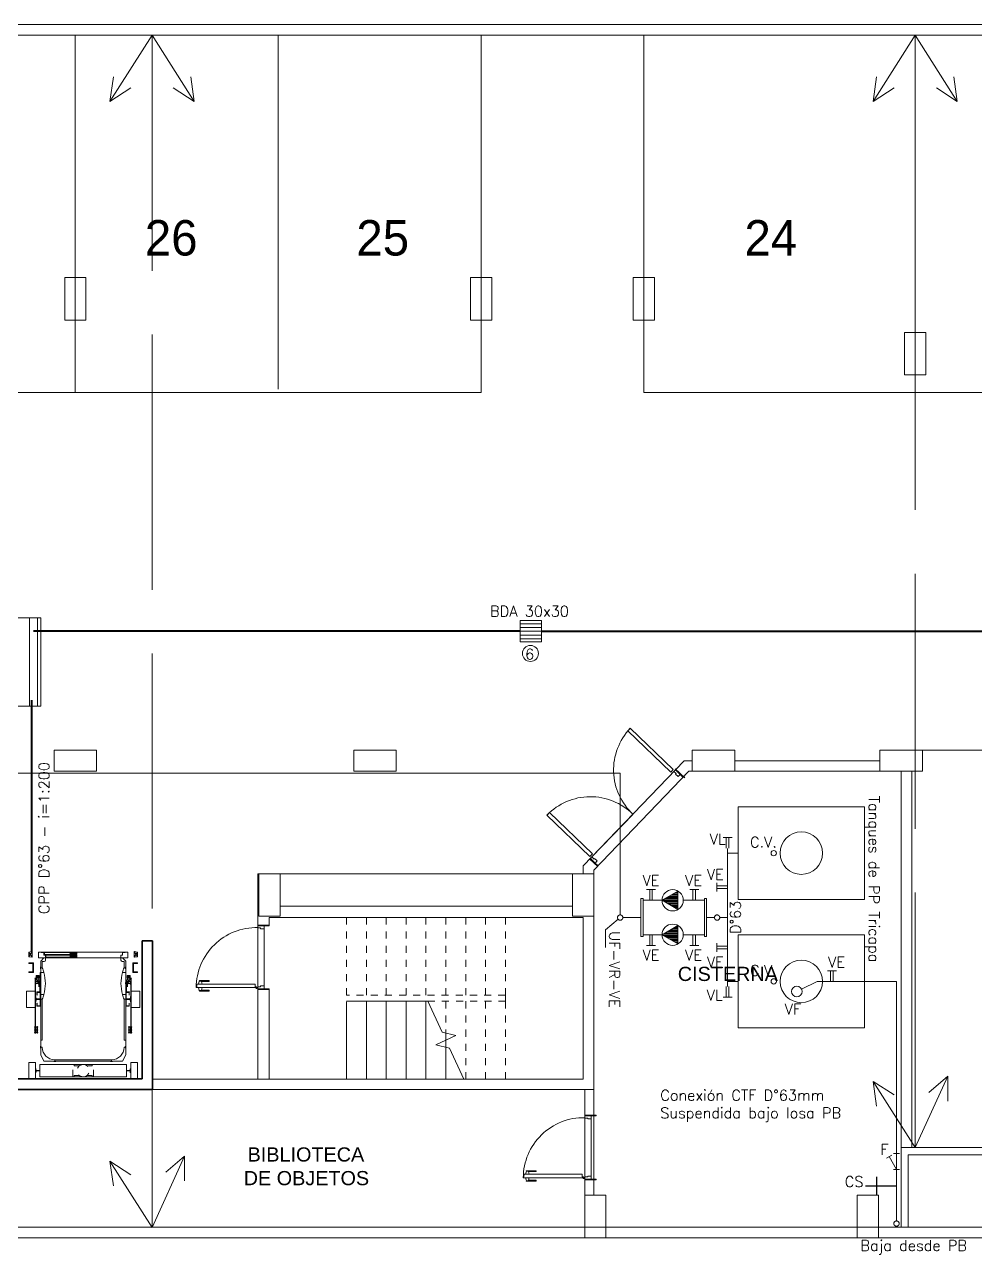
# Model space of a CAD drawing. Header units: millimetres. Extents: x 539 to 842, y -453 to -96.
# Drawn here: x 752.05 to 765.47, y -453.19 to -435.83 of the extents above; entities that cross this region are included whole.
import ezdxf
from ezdxf.enums import TextEntityAlignment as Align

# ---------------------------------------------------------------- set-up
doc = ezdxf.new("R2010")
doc.units = ezdxf.units.MM
doc.header["$LTSCALE"] = 0.1
for name, pattern in [('ACAD_ISO02W100', [15, 12, -3]), ('CENTER', [2.25, 1, -0.1, 0.05, -0.1, 1]), ('CONTINUA', [0]), ('DASHED', [0.7, 0.5, -0.2]), ('HIDDEN', [0.375, 0.25, -0.125]), ('HIDDEN2', [0.1875, 0.125, -0.0625]), ('Overhead', [0.003969, 0.002381, -0.001587])]:
    doc.linetypes.add(name, pattern=pattern)
doc.layers.get('0').update_dxf_attribs({"lineweight": 5})
for name, color, linetype, lineweight in [('00-Agua Fria', 5, 'ACAD_ISO02W100', 20), ('00-Texto AF', 7, 'Continuous', 18), ('A-AREA-IDEN', 2, 'Continuous', 5), ('A-COLS', 7, 'Continuous', 5), ('A-DETL-GENF', 7, 'Continuous', 5), ('A-DOOR', 7, 'Continuous', 5), ('A-WALL', 7, 'Continuous', 5), ('Agua Fria Directa - Texto', 7, 'Continuous', 18), ('C-TOPO', 7, 'Continuous', 5), ('Cotas', 7, 'Continuous', 13), ('S-STRS', 7, 'Continuous', 5), ('S-STRS-MBND', 7, 'Overhead', 5), ('Texto Diámetros', 7, 'Continuous', 25), ('Ventilaciones - Agua', 70, 'Continuous', 30)]:
    doc.layers.add(name, color=color, linetype=linetype, lineweight=lineweight)
doc.layers.add('00-Pluvial', color=40, linetype='Continuous')
doc.layers.add('Textos', color=7, linetype='Continuous')
doc.styles.add('Arial_2', font='arial.ttf', dxfattribs={"height": 0.2})
doc.styles.add('Pill Gothic 300mg Lt', font='', dxfattribs={"height": 0.186028})
doc.styles.add('Romans', font='romans.shx')
doc.styles.get('Pill Gothic 300mg Lt').set_extended_font_data('Pill Gothic 300mg Lt')

# ---------------------------------------------------------------- blocks, each defined once
blk = doc.blocks.new('g')
blk.add_lwpolyline([(0.6, 0.2), (0.1, 0.2, -0.198945), (0, 0.3, -0.198878), (-0.1, 0.4), (-0.1, 1.2, 0.414208), (-0.3, 1.5, 0.414219), (-0.5, 1.2, -0.000005), (-0.5, -1.3, 0.000002), (-0.5, -1.3, 0.999999), (-0.1, -1.3), (-0.1, -0.4, -0.198907), (0, -0.3, -0.198919), (0.1, -0.2), (0.6, -0.2)], format="xyb")
blk = doc.blocks.new('N_P_COL_200')
for points in [[(0, 23.7), (0, 22.8, 0.414214), (0.3, 22.5)], [(0, 21.3), (0, 22.2, -0.414214), (0.3, 22.5), (2.2, 22.5, -0.417709), (2.5, 22.2, 0.405583), (22.2, 2.5, -0.40989), (22.5, 2.2), (22.5, 0.3, -0.414213), (22.2, 0), (21.3, 0)], [(22.5, 0.3), (22.5, 0.3, 0.414213), (22.8, 0), (23.7, 0)]]:
    blk.add_lwpolyline(points, format="xyb")
blk.add_blockref('g', (0.3, 22.5))
at = {"rotation": 90}
blk.add_blockref('g', (22.5, 0.3), dxfattribs=at)
blk = doc.blocks.new('N_P_CANTO_RETO')
for points in [[(-2.8, 2.5, 0.382405), (-2.5, 2.8), (-2.5, 12.2, -0.382405), (-2.2, 12.5), (-0.3, 12.5, -0.414213), (0, 12.2), (0, 11.3)], [(-0.3, 12.5, 0.414213), (0, 12.8), (0, 13.7)]]:
    blk.add_lwpolyline(points, format="xyb")
at = {"xscale": -1}
blk.add_blockref('g', (-0.3, 12.5), dxfattribs=at)
blk = doc.blocks.new('subsuelot3y4')
at = {"color": 8}
for p, q in [((758.594, -435.833), (743.141, -435.833)), ((752.286, -448.93), (752.318, -448.93)), ((752.321, -448.964), (752.321, -448.932)), ((752.322, -448.965), (752.341, -448.965)), ((752.343, -449.036), (752.343, -448.968)), ((753.41, -449.036), (753.41, -448.968)), ((753.431, -448.965), (753.413, -448.965)), ((753.432, -448.964), (753.432, -448.932)), ((753.468, -448.93), (753.435, -448.93)), ((752.112, -449.076), (752.174, -449.076)), ((752.112, -449.085), (752.112, -449.076)), ((752.166, -449.085), (752.112, -449.085)), ((752.166, -449.201), (752.166, -449.085)), ((752.174, -449.076), (752.174, -449.21)), ((753.641, -449.076), (753.579, -449.076)), ((753.579, -449.076), (753.579, -449.21)), ((753.588, -449.201), (753.588, -449.085)), ((753.588, -449.085), (753.641, -449.085)), ((753.641, -449.085), (753.641, -449.076)), ((752.112, -449.21), (752.112, -449.201)), ((752.112, -449.201), (752.166, -449.201)), ((752.174, -449.21), (752.112, -449.21)), ((753.579, -449.21), (753.641, -449.21)), ((753.641, -449.201), (753.588, -449.201)), ((753.641, -449.21), (753.641, -449.201)), ((752.203, -449.624), (752.203, -449.551)), ((752.203, -449.551), (752.207, -449.551)), ((752.203, -449.624), (752.207, -449.624)), ((752.21, -449.553), (752.213, -449.582)), ((752.213, -449.593), (752.21, -449.622)), ((752.23, -449.584), (752.215, -449.584)), ((752.23, -449.591), (752.215, -449.591)), ((752.23, -449.584), (752.232, -449.583)), ((752.23, -449.584), (752.232, -449.583)), ((752.23, -449.591), (752.232, -449.591)), ((752.23, -449.591), (752.232, -449.591)), ((752.262, -449.583), (752.232, -449.583)), ((752.262, -449.591), (752.232, -449.591)), ((752.263, -449.584), (752.262, -449.583)), ((752.263, -449.591), (752.262, -449.591)), ((752.263, -449.584), (752.263, -449.591)), ((753.49, -449.584), (753.491, -449.583)), ((753.49, -449.584), (753.49, -449.591)), ((753.49, -449.591), (753.491, -449.591)), ((753.491, -449.583), (753.521, -449.583)), ((753.491, -449.591), (753.521, -449.591)), ((753.524, -449.584), (753.521, -449.583)), ((753.524, -449.584), (753.521, -449.583)), ((753.524, -449.591), (753.521, -449.591)), ((753.524, -449.591), (753.521, -449.591)), ((753.524, -449.584), (753.538, -449.584)), ((753.524, -449.591), (753.538, -449.591)), ((753.543, -449.553), (753.541, -449.582)), ((753.541, -449.593), (753.543, -449.622)), ((753.551, -449.551), (753.546, -449.551)), ((753.551, -449.624), (753.546, -449.624)), ((753.551, -449.624), (753.551, -449.551)), ((752.206, -450.565), (752.206, -450.627)), ((752.208, -450.565), (752.206, -450.565)), ((752.208, -450.627), (752.206, -450.627)), ((752.214, -450.59), (752.211, -450.568)), ((752.214, -450.602), (752.211, -450.625)), ((752.23, -450.593), (752.216, -450.593)), ((752.23, -450.6), (752.216, -450.6)), ((752.23, -450.593), (752.232, -450.592)), ((752.23, -450.6), (752.232, -450.6)), ((752.262, -450.592), (752.232, -450.592)), ((752.262, -450.6), (752.232, -450.6)), ((752.263, -450.593), (752.262, -450.592)), ((752.263, -450.599), (752.262, -450.6)), ((752.263, -450.593), (752.263, -450.599)), ((753.49, -450.593), (753.491, -450.592)), ((753.49, -450.593), (753.49, -450.599)), ((753.49, -450.599), (753.491, -450.6)), ((753.491, -450.592), (753.521, -450.592)), ((753.491, -450.6), (753.521, -450.6)), ((753.524, -450.593), (753.521, -450.592)), ((753.524, -450.6), (753.521, -450.6)), ((753.524, -450.593), (753.537, -450.593)), ((753.524, -450.6), (753.537, -450.6)), ((753.54, -450.59), (753.542, -450.568)), ((753.54, -450.602), (753.542, -450.625)), ((753.545, -450.565), (753.548, -450.565)), ((753.545, -450.627), (753.548, -450.627)), ((753.548, -450.565), (753.548, -450.627))]:
    blk.add_line(p, q, dxfattribs=at)
at = {"color": 8, "lineweight": 5}
for p, q in [((752.766, -441.025), (752.766, -435.983)), ((755.628, -435.983), (755.628, -440.978)), ((758.491, -441.025), (758.491, -435.983)), ((760.788, -441.025), (760.788, -435.983)), ((764.618, -441.025), (764.618, -435.983)), ((747.042, -441.025), (758.491, -441.025)), ((760.788, -441.025), (828.838, -441.025)), ((764.718, -446.071), (771.503, -446.071)), ((764.118, -446.221), (762.071, -446.221)), ((764.118, -446.371), (762.071, -446.371)), ((764.418, -446.371), (764.418, -452.808)), ((764.568, -446.371), (764.568, -451.682)), ((759.934, -448.432), (759.934, -450.717)), ((760.082, -448.417), (760.082, -450.862)), ((755.339, -449.452), (755.339, -450.717)), ((755.502, -449.452), (755.502, -450.717)), ((753.857, -450.717), (759.934, -450.717)), ((753.857, -450.862), (760.082, -450.862)), ((759.954, -450.862), (759.954, -452.353)), ((760.082, -450.862), (760.082, -452.353)), ((764.518, -451.782), (764.518, -452.808))]:
    blk.add_line(p, q, dxfattribs=at)
at = {"color": 8, "linetype": 'HIDDEN'}
for p, q in [((752.112, -448.987), (752.157, -448.916)), ((752.112, -448.925), (752.157, -448.996)), ((753.641, -448.987), (753.597, -448.916)), ((753.641, -448.925), (753.597, -448.996))]:
    blk.add_line(p, q, dxfattribs=at)
at = {"color": 8, "linetype": 'Continuous'}
for p, q in [((752.921, -448.921), (752.246, -448.921)), ((752.246, -448.921), (752.246, -449.001)), ((752.33, -448.93), (752.788, -448.93)), ((752.33, -448.956), (752.33, -448.93)), ((752.788, -448.956), (752.33, -448.956)), ((752.351, -448.992), (752.351, -448.965)), ((752.351, -448.965), (752.579, -448.965)), ((752.788, -448.965), (752.579, -448.965)), ((752.69, -448.943), (752.698, -448.937)), ((752.777, -448.943), (752.69, -448.943)), ((752.69, -448.943), (752.699, -448.95)), ((752.69, -448.98), (752.698, -448.974)), ((752.777, -448.98), (752.69, -448.98)), ((752.69, -448.98), (752.699, -448.986)), ((752.788, -448.93), (752.788, -448.956)), ((752.788, -448.992), (752.788, -448.965)), ((752.832, -448.921), (753.508, -448.921)), ((753.508, -448.921), (753.508, -449.001)), ((752.246, -449.001), (752.921, -449.001)), ((752.277, -449.049), (752.321, -449.001)), ((752.277, -450.374), (752.277, -449.049)), ((752.326, -449.054), (752.302, -449.054)), ((752.321, -449.001), (752.921, -449.001)), ((752.579, -448.992), (752.351, -448.992)), ((752.579, -448.992), (752.788, -448.992)), ((753.432, -449.001), (752.832, -449.001)), ((753.508, -449.001), (752.832, -449.001)), ((753.428, -449.054), (753.452, -449.054)), ((753.477, -449.048), (753.432, -449.001)), ((753.477, -450.374), (753.477, -449.048)), ((752.197, -449.296), (752.197, -449.667)), ((752.203, -449.296), (752.203, -449.667)), ((752.208, -449.284), (752.254, -449.284)), ((752.208, -449.29), (752.254, -449.29)), ((752.212, -449.335), (752.229, -449.335)), ((752.215, -449.256), (752.215, -449.282)), ((752.215, -449.269), (752.216, -449.269)), ((752.216, -449.256), (752.216, -449.282)), ((752.216, -449.282), (752.217, -449.283)), ((752.217, -449.254), (752.252, -449.254)), ((752.217, -449.255), (752.252, -449.255)), ((752.217, -449.283), (752.252, -449.283)), ((752.217, -449.283), (752.252, -449.283)), ((752.219, -449.29), (752.219, -449.32)), ((752.219, -449.32), (752.229, -449.32)), ((752.224, -449.265), (752.228, -449.265)), ((752.224, -449.265), (752.224, -449.273)), ((752.224, -449.273), (752.228, -449.273)), ((752.228, -449.263), (752.228, -449.265)), ((752.228, -449.263), (752.241, -449.263)), ((752.228, -449.273), (752.228, -449.275)), ((752.228, -449.275), (752.241, -449.275)), ((752.229, -449.313), (752.229, -449.347)), ((752.24, -449.313), (752.229, -449.313)), ((752.24, -449.347), (752.24, -449.313)), ((752.24, -449.32), (752.25, -449.32)), ((752.24, -449.335), (752.252, -449.335)), ((752.241, -449.263), (752.241, -449.265)), ((752.241, -449.265), (752.245, -449.265)), ((752.241, -449.273), (752.241, -449.275)), ((752.241, -449.273), (752.245, -449.273)), ((752.245, -449.265), (752.245, -449.273)), ((752.25, -449.29), (752.25, -449.32)), ((752.253, -449.282), (752.252, -449.283)), ((752.253, -449.256), (752.253, -449.282)), ((752.253, -449.269), (752.254, -449.269)), ((752.254, -449.256), (752.254, -449.282)), ((752.254, -449.284), (752.254, -449.29)), ((752.263, -449.478), (752.263, -449.314)), ((752.263, -449.314), (752.268, -449.314)), ((752.268, -449.314), (752.268, -449.479)), ((753.49, -449.314), (753.485, -449.314)), ((753.485, -449.314), (753.485, -449.479)), ((753.49, -449.478), (753.49, -449.314)), ((753.499, -449.256), (753.499, -449.282)), ((753.5, -449.269), (753.499, -449.269)), ((753.545, -449.284), (753.499, -449.284)), ((753.499, -449.284), (753.499, -449.29)), ((753.545, -449.29), (753.499, -449.29)), ((753.5, -449.256), (753.5, -449.282)), ((753.5, -449.282), (753.502, -449.283)), ((753.536, -449.254), (753.502, -449.254)), ((753.536, -449.255), (753.502, -449.255)), ((753.536, -449.283), (753.502, -449.283)), ((753.536, -449.283), (753.502, -449.283)), ((753.513, -449.335), (753.502, -449.335)), ((753.503, -449.29), (753.503, -449.32)), ((753.513, -449.32), (753.503, -449.32)), ((753.509, -449.265), (753.509, -449.273)), ((753.513, -449.265), (753.509, -449.265)), ((753.513, -449.273), (753.509, -449.273)), ((753.513, -449.263), (753.513, -449.265)), ((753.525, -449.263), (753.513, -449.263)), ((753.513, -449.273), (753.513, -449.275)), ((753.525, -449.275), (753.513, -449.275)), ((753.513, -449.347), (753.513, -449.313)), ((753.513, -449.313), (753.525, -449.313)), ((753.525, -449.263), (753.525, -449.265)), ((753.529, -449.265), (753.525, -449.265)), ((753.525, -449.273), (753.525, -449.275)), ((753.529, -449.273), (753.525, -449.273)), ((753.525, -449.313), (753.525, -449.347)), ((753.535, -449.32), (753.525, -449.32)), ((753.541, -449.335), (753.525, -449.335)), ((753.529, -449.265), (753.529, -449.273)), ((753.535, -449.29), (753.535, -449.32)), ((753.538, -449.282), (753.536, -449.283)), ((753.538, -449.256), (753.538, -449.282)), ((753.539, -449.269), (753.538, -449.269)), ((753.539, -449.256), (753.539, -449.282)), ((753.551, -449.296), (753.551, -449.667)), ((753.556, -449.296), (753.556, -449.667)), ((752.077, -449.703), (752.077, -449.472)), ((752.077, -449.472), (752.197, -449.472)), ((752.197, -449.472), (752.197, -449.703)), ((752.21, -449.337), (752.21, -449.376)), ((752.21, -449.376), (752.211, -449.376)), ((752.211, -449.368), (752.211, -449.376)), ((752.212, -449.366), (752.252, -449.366)), ((752.212, -449.367), (752.252, -449.367)), ((752.224, -449.484), (752.257, -449.484)), ((752.224, -449.49), (752.224, -449.484)), ((752.258, -449.49), (752.224, -449.49)), ((752.229, -449.347), (752.24, -449.347)), ((752.244, -449.367), (752.244, -449.369)), ((752.244, -449.369), (752.251, -449.369)), ((752.245, -449.409), (752.252, -449.409)), ((752.245, -449.409), (752.245, -449.41)), ((752.245, -449.41), (752.252, -449.41)), ((752.251, -449.367), (752.251, -449.37)), ((752.251, -449.37), (752.253, -449.37)), ((752.253, -449.368), (752.253, -449.407)), ((752.254, -449.337), (752.254, -449.407)), ((752.254, -449.337), (752.263, -449.337)), ((752.254, -449.382), (752.263, -449.382)), ((752.268, -449.35), (752.271, -449.35)), ((752.268, -449.369), (752.271, -449.369)), ((752.271, -449.35), (752.279, -449.35)), ((752.271, -449.369), (752.271, -449.35)), ((752.271, -449.354), (752.279, -449.354)), ((752.271, -449.365), (752.279, -449.365)), ((752.271, -449.369), (752.279, -449.369)), ((752.28, -449.367), (752.28, -449.352)), ((753.482, -449.35), (753.474, -449.35)), ((753.474, -449.367), (753.474, -449.352)), ((753.482, -449.365), (753.474, -449.365)), ((753.482, -449.369), (753.474, -449.369)), ((753.482, -449.354), (753.475, -449.354)), ((753.485, -449.35), (753.483, -449.35)), ((753.483, -449.369), (753.483, -449.35)), ((753.485, -449.369), (753.483, -449.369)), ((753.499, -449.337), (753.49, -449.337)), ((753.499, -449.382), (753.49, -449.382)), ((753.529, -449.484), (753.496, -449.484)), ((753.496, -449.49), (753.529, -449.49)), ((753.499, -449.337), (753.499, -449.407)), ((753.5, -449.368), (753.5, -449.407)), ((753.503, -449.37), (753.5, -449.37)), ((753.541, -449.366), (753.502, -449.366)), ((753.541, -449.367), (753.502, -449.367)), ((753.508, -449.409), (753.502, -449.409)), ((753.508, -449.41), (753.502, -449.41)), ((753.503, -449.367), (753.503, -449.37)), ((753.51, -449.369), (753.503, -449.369)), ((753.508, -449.409), (753.508, -449.41)), ((753.51, -449.367), (753.51, -449.369)), ((753.525, -449.347), (753.513, -449.347)), ((753.529, -449.49), (753.529, -449.484)), ((753.542, -449.368), (753.542, -449.376)), ((753.544, -449.376), (753.542, -449.376)), ((753.544, -449.337), (753.544, -449.376)), ((753.677, -449.472), (753.556, -449.472)), ((753.556, -449.472), (753.556, -449.703)), ((753.677, -449.703), (753.677, -449.472)), ((752.197, -449.667), (752.203, -449.667)), ((752.277, -449.587), (752.299, -449.587)), ((752.299, -449.587), (752.299, -450.165)), ((753.477, -449.587), (753.454, -449.587)), ((753.454, -449.587), (753.454, -450.165)), ((753.556, -449.667), (753.551, -449.667)), ((752.197, -449.703), (752.077, -449.703)), ((753.556, -449.703), (753.677, -449.703)), ((752.299, -450.165), (752.277, -450.165)), ((753.454, -450.165), (753.477, -450.165)), ((752.321, -450.463), (752.277, -450.374)), ((753.432, -450.463), (753.477, -450.374)), ((752.112, -450.712), (752.112, -450.481)), ((752.112, -450.481), (752.206, -450.481)), ((752.206, -450.481), (752.206, -450.712)), ((752.263, -450.684), (752.263, -450.508)), ((752.263, -450.508), (752.921, -450.509)), ((752.921, -450.463), (752.321, -450.463)), ((752.477, -450.463), (752.477, -450.441)), ((752.477, -450.441), (752.921, -450.441)), ((753.277, -450.441), (752.832, -450.441)), ((752.832, -450.463), (753.432, -450.463)), ((753.49, -450.508), (752.832, -450.509)), ((753.277, -450.463), (753.277, -450.441)), ((753.49, -450.684), (753.49, -450.508)), ((753.641, -450.481), (753.548, -450.481)), ((753.548, -450.481), (753.548, -450.712)), ((753.641, -450.712), (753.641, -450.481)), ((752.206, -450.712), (752.112, -450.712)), ((752.921, -450.684), (752.263, -450.684)), ((752.832, -450.684), (753.49, -450.684)), ((753.548, -450.712), (753.641, -450.712))]:
    blk.add_line(p, q, dxfattribs=at)
at = {"color": 8, "linetype": 'CENTER'}
for p, q in [((752.217, -449.269), (752.252, -449.269)), ((753.536, -449.269), (753.502, -449.269)), ((752.242, -449.359), (752.283, -449.359)), ((753.512, -449.359), (753.47, -449.359))]:
    blk.add_line(p, q, dxfattribs=at)
at = {"color": 8, "linetype": 'DASHED'}
for p, q in [((752.244, -449.35), (752.251, -449.35)), ((752.244, -449.35), (752.244, -449.366)), ((752.244, -449.354), (752.251, -449.354)), ((752.244, -449.365), (752.251, -449.365)), ((752.251, -449.349), (752.251, -449.366)), ((752.251, -449.349), (752.254, -449.349)), ((752.253, -449.368), (752.253, -449.368)), ((753.503, -449.349), (753.499, -449.349)), ((753.5, -449.368), (753.5, -449.368)), ((753.503, -449.349), (753.503, -449.366)), ((753.51, -449.35), (753.503, -449.35)), ((753.51, -449.354), (753.503, -449.354)), ((753.51, -449.365), (753.503, -449.365)), ((753.51, -449.35), (753.51, -449.366))]:
    blk.add_line(p, q, dxfattribs=at)
at = {"color": 8, "linetype": 'HIDDEN2', "ltscale": 0.5}
for p, q in [((752.731, -450.684), (752.731, -450.509)), ((752.731, -450.509), (752.75, -450.509)), ((752.75, -450.509), (752.75, -450.528)), ((752.75, -450.528), (752.823, -450.528)), ((753.003, -450.528), (752.93, -450.528)), ((753.022, -450.509), (753.003, -450.509)), ((753.003, -450.509), (753.003, -450.528)), ((753.022, -450.684), (753.022, -450.509)), ((752.75, -450.684), (752.731, -450.684)), ((752.823, -450.664), (752.75, -450.664)), ((752.75, -450.664), (752.75, -450.684)), ((752.93, -450.664), (753.003, -450.664)), ((753.003, -450.664), (753.003, -450.684)), ((753.003, -450.684), (753.022, -450.684))]:
    blk.add_line(p, q, dxfattribs=at)
at = {"color": 8}
for points in [[(752.157, -448.916), (752.157, -448.996), (752.112, -448.987), (752.112, -448.925)], [(753.597, -448.916), (753.597, -448.996), (753.641, -448.987), (753.641, -448.925)], [(752.234, -449.97), (752.229, -449.97), (752.229, -450.067), (752.234, -450.067)], [(753.52, -449.97), (753.524, -449.97), (753.524, -450.067), (753.52, -450.067)]]:
    blk.add_lwpolyline(points, close=True, dxfattribs=at)
for points in [[(752.272, -449.21), (752.318, -449.21, 0.498137), (752.321, -449.206, 0.014075), (752.311, -449.175, 0.014078), (752.299, -449.145, 0.303961), (752.297, -449.143), (752.279, -449.143, 0.414205), (752.277, -449.146), (752.277, -449.154)], [(753.481, -449.21), (753.435, -449.21, -0.498137), (753.433, -449.206, -0.014075), (753.442, -449.175, -0.014078), (753.454, -449.145, -0.303961), (753.456, -449.143), (753.474, -449.143, -0.414205), (753.477, -449.146), (753.477, -449.154)], [(752.294, -449.21), (752.275, -449.21, 0.415832), (752.272, -449.212), (752.272, -449.518, 0.414217), (752.275, -449.521), (752.294, -449.521)], [(752.296, -449.521), (752.32, -449.521, 0.337311), (752.322, -449.519, 0.067471), (752.343, -449.365, 0.067485), (752.322, -449.212, 0.337302), (752.32, -449.21), (752.296, -449.21)], [(753.457, -449.521), (753.434, -449.521, -0.337311), (753.431, -449.519, -0.067471), (753.41, -449.365, -0.067485), (753.431, -449.212, -0.337302), (753.434, -449.21), (753.457, -449.21)], [(753.459, -449.21), (753.478, -449.21, -0.415832), (753.481, -449.212), (753.481, -449.518, -0.414217), (753.478, -449.521), (753.459, -449.521)], [(752.228, -449.645), (752.225, -449.645), (752.225, -449.68, 0.414213), (752.23, -449.685), (752.266, -449.685, 0.414214), (752.271, -449.68), (752.271, -449.495, 0.414214), (752.266, -449.49), (752.23, -449.49, 0.414214), (752.225, -449.495), (752.225, -449.53), (752.228, -449.53), (752.228, -449.495, -0.41421), (752.23, -449.492), (752.266, -449.492, -0.414217), (752.269, -449.495), (752.269, -449.68, -0.414213), (752.266, -449.683), (752.23, -449.683, -0.414218), (752.228, -449.68), (752.228, -449.645)], [(753.526, -449.645), (753.528, -449.645), (753.528, -449.68, -0.414213), (753.523, -449.685), (753.487, -449.685, -0.414214), (753.482, -449.68), (753.482, -449.495, -0.414214), (753.487, -449.49), (753.523, -449.49, -0.414214), (753.528, -449.495), (753.528, -449.53), (753.526, -449.53), (753.526, -449.495, 0.41421), (753.523, -449.492), (753.487, -449.492, 0.414217), (753.485, -449.495), (753.485, -449.68, 0.414213), (753.487, -449.683), (753.523, -449.683, 0.414218), (753.526, -449.68), (753.526, -449.645)], [(752.272, -449.521), (752.318, -449.521, -0.498137), (752.321, -449.524, -0.014075), (752.311, -449.555, -0.014078), (752.299, -449.586, -0.303961), (752.297, -449.587), (752.279, -449.587, -0.414205), (752.277, -449.585), (752.277, -449.577)], [(752.279, -449.587, 0.414205), (752.277, -449.59), (752.277, -449.598)], [(753.481, -449.521), (753.435, -449.521, 0.498137), (753.433, -449.524, 0.014075), (753.442, -449.555, 0.014078), (753.454, -449.586, 0.303961), (753.456, -449.587), (753.474, -449.587, 0.414205), (753.477, -449.585), (753.477, -449.577)], [(753.474, -449.587, -0.414205), (753.477, -449.59), (753.477, -449.598)]]:
    blk.add_lwpolyline(points, format="xyb", dxfattribs=at)
for points in [[(752.198, -449.97), (752.194, -449.97), (752.194, -450.067), (752.198, -450.067), (752.198, -449.481), (752.203, -449.481), (752.203, -450.067), (752.207, -450.067), (752.207, -449.97), (752.203, -449.97)], [(753.555, -449.97), (753.56, -449.97), (753.56, -450.067), (753.555, -450.067), (753.555, -449.481), (753.551, -449.481), (753.551, -450.067), (753.546, -450.067), (753.546, -449.97), (753.551, -449.97)], [(752.194, -449.983), (752.189, -449.983), (752.189, -449.979), (752.194, -449.979)], [(752.194, -450.023), (752.189, -450.023), (752.189, -450.019), (752.194, -450.019)], [(752.198, -449.979), (752.203, -449.979)], [(752.203, -449.983), (752.198, -449.983)], [(752.198, -450.019), (752.203, -450.019)], [(752.203, -450.023), (752.198, -450.023)], [(752.207, -449.979), (752.229, -449.979)], [(752.229, -449.983), (752.207, -449.983)], [(752.207, -450.019), (752.229, -450.019)], [(752.229, -450.023), (752.207, -450.023)], [(752.234, -449.979), (752.238, -449.979), (752.238, -449.983)], [(752.238, -449.983), (752.234, -449.983)], [(752.234, -450.019), (752.238, -450.019), (752.238, -450.023)], [(752.238, -450.023), (752.234, -450.023)], [(753.52, -449.979), (753.515, -449.979), (753.515, -449.983)], [(753.515, -449.983), (753.52, -449.983)], [(753.52, -450.019), (753.515, -450.019), (753.515, -450.023)], [(753.515, -450.023), (753.52, -450.023)], [(753.546, -449.979), (753.524, -449.979)], [(753.524, -449.983), (753.546, -449.983)], [(753.546, -450.019), (753.524, -450.019)], [(753.524, -450.023), (753.546, -450.023)], [(753.555, -449.979), (753.551, -449.979)], [(753.551, -449.983), (753.555, -449.983)], [(753.555, -450.019), (753.551, -450.019)], [(753.551, -450.023), (753.555, -450.023)], [(753.56, -449.983), (753.564, -449.983), (753.564, -449.979), (753.56, -449.979)], [(753.56, -450.023), (753.564, -450.023), (753.564, -450.019), (753.56, -450.019)], [(752.194, -450.054), (752.189, -450.054), (752.189, -450.059), (752.194, -450.059)], [(752.203, -450.054), (752.198, -450.054)], [(752.198, -450.059), (752.203, -450.059)], [(752.229, -450.054), (752.207, -450.054)], [(752.207, -450.059), (752.229, -450.059)], [(752.234, -450.059), (752.238, -450.059), (752.238, -450.054)], [(752.238, -450.054), (752.234, -450.054)], [(753.52, -450.059), (753.515, -450.059), (753.515, -450.054)], [(753.515, -450.054), (753.52, -450.054)], [(753.524, -450.054), (753.546, -450.054)], [(753.546, -450.059), (753.524, -450.059)], [(753.551, -450.054), (753.555, -450.054)], [(753.555, -450.059), (753.551, -450.059)], [(753.56, -450.054), (753.564, -450.054), (753.564, -450.059), (753.56, -450.059)]]:
    blk.add_lwpolyline(points, dxfattribs=at)
for centre, radius, start, end in [((752.318, -448.932), 0.00267, 360, 90), ((752.322, -448.964), 0.00133, 180, 270), ((752.341, -448.968), 0.00267, 360, 90), ((753.413, -448.968), 0.00267, 90, 180), ((753.431, -448.964), 0.00133, 270, 0), ((753.435, -448.932), 0.00267, 90, 180), ((752.326, -449.036), 0.0178, 270, 0), ((752.326, -449.036), 0.0178, 270, 0), ((753.428, -449.036), 0.0178, 180, 270), ((753.428, -449.036), 0.0178, 180, 270), ((752.207, -449.554), 0.00282, 4.9483, 89.9945), ((752.207, -449.621), 0.00282, 270.0055, 355.0517), ((752.215, -449.581), 0.00267, 185.4586, 270.0006), ((752.215, -449.593), 0.00267, 89.9994, 174.5414), ((753.538, -449.581), 0.00267, 269.9994, 354.5414), ((753.538, -449.593), 0.00267, 5.4586, 90.0006), ((753.546, -449.554), 0.00282, 90.0055, 175.0517), ((753.546, -449.621), 0.00282, 184.9483, 269.9945), ((752.208, -450.568), 0.00282, 4.9483, 89.9945), ((752.208, -450.625), 0.00282, 270.0055, 355.0517), ((752.216, -450.59), 0.00282, 184.9482, 269.9945), ((752.216, -450.603), 0.00282, 90.0055, 175.0518), ((753.537, -450.59), 0.00282, 270.0055, 355.0518), ((753.537, -450.603), 0.00282, 4.9482, 89.9945), ((753.545, -450.568), 0.00282, 90.0055, 175.0517), ((753.545, -450.625), 0.00282, 184.9483, 269.9945)]:
    blk.add_arc(centre, radius, start, end, dxfattribs=at)
at = {"color": 8, "linetype": 'Continuous'}
for centre, radius, start, end in [((752.208, -449.296), 0.0113, 90, 180), ((752.208, -449.296), 0.00564, 90, 180), ((752.212, -449.337), 0.00267, 90, 180), ((752.217, -449.256), 0.0024, 90, 180), ((752.217, -449.282), 0.0024, 180, 270), ((752.217, -449.256), 0.00133, 90, 180), ((752.217, -449.282), 0.00133, 180, 270), ((752.252, -449.256), 0.0024, 360, 90), ((752.252, -449.256), 0.00133, 360, 90), ((752.252, -449.282), 0.00133, 270, 360), ((752.252, -449.282), 0.0024, 270, 360), ((752.252, -449.337), 0.00267, 360, 90), ((753.502, -449.256), 0.0024, 90, 180), ((753.502, -449.282), 0.0024, 180, 270), ((753.502, -449.337), 0.00267, 90, 180), ((753.502, -449.256), 0.00133, 90, 180), ((753.502, -449.282), 0.00133, 180, 270), ((753.536, -449.256), 0.0024, 0, 90), ((753.536, -449.256), 0.00133, 0, 90), ((753.536, -449.282), 0.0024, 270, 0), ((753.536, -449.282), 0.00133, 270, 0), ((753.541, -449.337), 0.00267, 0, 90), ((753.545, -449.296), 0.0113, 0, 90), ((753.545, -449.296), 0.00564, 0, 90), ((752.212, -449.368), 0.00267, 90, 180), ((752.212, -449.368), 0.00133, 90, 180), ((752.252, -449.368), 0.00267, 360, 90), ((752.252, -449.368), 0.00133, 360, 90), ((752.252, -449.407), 0.00133, 270, 360), ((752.252, -449.407), 0.00267, 270, 360), ((752.257, -449.478), 0.00564, 270.0004, 0.0004), ((752.258, -449.479), 0.0107, 270, 0), ((752.275, -449.352), 0.00444, 154.6142, 214.8398), ((752.293, -449.36), 0.0219, 164.422, 192.6632), ((752.275, -449.367), 0.00444, 151.8617, 211.8973), ((752.275, -449.352), 0.00444, 325.1602, 25.3857), ((752.258, -449.36), 0.0219, 347.3368, 15.5781), ((752.275, -449.367), 0.00444, 328.1027, 28.1383), ((753.478, -449.352), 0.00444, 154.6143, 214.8398), ((753.496, -449.36), 0.0219, 164.4219, 192.6632), ((753.478, -449.367), 0.00444, 151.8617, 211.8973), ((753.478, -449.352), 0.00444, 325.1602, 25.3858), ((753.461, -449.36), 0.0219, 347.3368, 15.578), ((753.478, -449.367), 0.00444, 328.1027, 28.1383), ((753.496, -449.479), 0.0107, 180, 270), ((753.496, -449.478), 0.00564, 179.9996, 269.9996), ((753.502, -449.368), 0.00267, 90, 180), ((753.502, -449.407), 0.00267, 180, 270), ((753.502, -449.368), 0.00133, 90, 180), ((753.502, -449.407), 0.00133, 180, 270), ((753.541, -449.368), 0.00267, 0, 90), ((753.541, -449.368), 0.00133, 0, 90)]:
    blk.add_arc(centre, radius, start, end, dxfattribs=at)
at = {"color": 8, "linetype": 'HIDDEN2', "ltscale": 0.5}
for start, end in [(90, 270), (270, 90)]:
    blk.add_arc((752.877, -450.596), 0.0874, start, end, dxfattribs=at)
at = {"layer": 'A-COLS', "color": 8, "lineweight": 5}
for p, q in [((752.916, -439.404), (752.616, -439.404)), ((752.616, -439.404), (752.616, -440.004)), ((752.916, -440.004), (752.916, -439.404)), ((758.641, -439.404), (758.341, -439.404)), ((758.341, -439.404), (758.341, -440.004)), ((758.641, -440.004), (758.641, -439.404)), ((760.939, -439.404), (760.639, -439.404)), ((760.639, -439.404), (760.639, -440.004)), ((760.939, -440.004), (760.939, -439.404)), ((752.616, -440.004), (752.916, -440.004)), ((758.341, -440.004), (758.641, -440.004)), ((760.639, -440.004), (760.939, -440.004)), ((764.768, -440.176), (764.468, -440.176)), ((764.468, -440.176), (764.468, -440.776)), ((764.768, -440.776), (764.768, -440.176)), ((764.468, -440.776), (764.768, -440.776)), ((753.066, -446.071), (752.466, -446.071)), ((752.466, -446.071), (752.466, -446.371)), ((753.066, -446.371), (753.066, -446.071)), ((757.295, -446.071), (756.695, -446.071)), ((756.695, -446.071), (756.695, -446.371)), ((757.295, -446.371), (757.295, -446.071)), ((762.071, -446.071), (761.471, -446.071)), ((761.471, -446.071), (761.471, -446.371)), ((762.071, -446.371), (762.071, -446.071)), ((764.718, -446.071), (764.118, -446.071)), ((764.118, -446.071), (764.118, -446.371)), ((764.718, -446.371), (764.718, -446.071)), ((752.466, -446.371), (753.066, -446.371)), ((756.695, -446.371), (757.295, -446.371)), ((761.471, -446.371), (762.071, -446.371)), ((764.118, -446.371), (764.718, -446.371)), ((755.657, -447.817), (755.357, -447.817)), ((755.357, -447.817), (755.357, -448.417)), ((755.657, -448.417), (755.657, -447.817)), ((760.082, -447.817), (759.782, -447.817)), ((759.782, -447.817), (759.782, -448.417)), ((760.082, -448.417), (760.082, -447.817)), ((755.357, -448.417), (755.657, -448.417)), ((759.782, -448.417), (760.082, -448.417)), ((760.254, -452.353), (759.954, -452.353)), ((759.954, -452.353), (759.954, -452.953)), ((760.254, -452.953), (760.254, -452.353)), ((764.099, -452.353), (763.799, -452.353)), ((763.799, -452.353), (763.799, -452.953)), ((764.099, -452.953), (764.099, -452.353)), ((759.954, -452.953), (760.254, -452.953)), ((763.799, -452.953), (764.099, -452.953))]:
    blk.add_line(p, q, dxfattribs=at)
at = {"layer": 'A-COLS', "color": 8, "lineweight": 35}
for p, q in [((753.857, -448.765), (753.707, -448.765)), ((753.707, -448.765), (753.707, -450.712)), ((753.857, -450.862), (753.857, -448.765)), ((753.707, -450.712), (751.957, -450.712)), ((751.807, -450.862), (753.857, -450.862))]:
    blk.add_line(p, q, dxfattribs=at)
at = {"layer": 'A-DETL-GENF', "color": 8, "lineweight": 5}
for p, q in [((760.596, -445.764), (760.56, -445.801)), ((760.56, -445.801), (761.167, -446.383)), ((761.203, -446.347), (760.596, -445.764)), ((761.167, -446.383), (761.203, -446.347)), ((761.167, -446.383), (761.203, -446.347)), ((761.234, -446.352), (761.213, -446.374)), ((761.213, -446.374), (761.243, -446.403)), ((761.301, -446.416), (761.234, -446.352)), ((761.243, -446.403), (761.235, -446.411)), ((761.235, -446.411), (761.272, -446.446)), ((761.272, -446.446), (761.301, -446.416)), ((759.421, -446.988), (759.457, -446.951)), ((760.028, -447.571), (759.421, -446.988)), ((759.457, -446.951), (760.064, -447.534)), ((760.056, -447.58), (760.631, -446.981)), ((760.064, -447.534), (760.028, -447.571)), ((760.035, -447.602), (760.056, -447.58)), ((760.056, -447.58), (760.086, -447.609)), ((760.102, -447.666), (760.035, -447.602)), ((760.086, -447.609), (760.094, -447.6)), ((760.094, -447.6), (760.131, -447.635)), ((760.131, -447.635), (760.102, -447.666))]:
    blk.add_line(p, q, dxfattribs=at)
at = {"layer": 'A-DETL-GENF', "color": 8}
for p, q in [((755.339, -448.552), (755.431, -448.552)), ((755.339, -448.582), (755.339, -448.552)), ((755.381, -448.582), (755.339, -448.582)), ((755.339, -449.412), (755.339, -448.582)), ((755.381, -448.594), (755.381, -448.582)), ((755.431, -448.594), (755.381, -448.594)), ((755.431, -448.552), (755.431, -448.594)), ((755.431, -448.594), (755.431, -449.4)), ((754.505, -449.373), (754.515, -449.331)), ((754.654, -449.331), (754.515, -449.331)), ((754.522, -449.325), (754.648, -449.325)), ((754.547, -449.337), (754.54, -449.331)), ((754.471, -449.412), (754.479, -449.412)), ((754.471, -449.424), (754.471, -449.412)), ((755.312, -449.424), (754.471, -449.424)), ((754.479, -449.412), (754.482, -449.373)), ((754.482, -449.373), (755.302, -449.373)), ((754.556, -449.373), (754.505, -449.373)), ((754.505, -449.424), (754.556, -449.424)), ((754.515, -449.466), (754.505, -449.424)), ((754.654, -449.466), (754.515, -449.466)), ((754.648, -449.472), (754.522, -449.472)), ((754.547, -449.46), (754.54, -449.466)), ((754.547, -449.337), (754.556, -449.373)), ((754.648, -449.337), (754.547, -449.337)), ((754.556, -449.424), (754.547, -449.46)), ((754.547, -449.46), (754.648, -449.46)), ((755.302, -449.373), (755.304, -449.412)), ((755.304, -449.412), (755.312, -449.412)), ((755.312, -449.412), (755.312, -449.424)), ((755.312, -449.413), (755.32, -449.413)), ((755.312, -449.416), (755.312, -449.413)), ((755.32, -449.416), (755.312, -449.416)), ((755.322, -449.419), (755.32, -449.416)), ((755.322, -449.414), (755.329, -449.422)), ((755.339, -449.424), (755.328, -449.433)), ((755.331, -449.427), (755.339, -449.42)), ((755.339, -449.442), (755.339, -449.412)), ((755.339, -449.412), (755.381, -449.412)), ((755.339, -449.42), (755.339, -449.424)), ((755.431, -449.442), (755.339, -449.442)), ((755.381, -449.4), (755.431, -449.4)), ((755.381, -449.412), (755.381, -449.4)), ((755.431, -449.4), (755.431, -449.442)), ((759.954, -451.235), (760.046, -451.235)), ((759.954, -451.265), (759.954, -451.235)), ((760.046, -451.235), (760.046, -451.277)), ((759.996, -451.265), (759.954, -451.265)), ((759.954, -452.095), (759.954, -451.265)), ((759.996, -451.277), (759.996, -451.265)), ((760.046, -451.277), (759.996, -451.277)), ((760.046, -451.277), (760.046, -452.083)), ((759.086, -452.094), (759.094, -452.094)), ((759.086, -452.107), (759.086, -452.094)), ((759.927, -452.107), (759.086, -452.107)), ((759.094, -452.094), (759.097, -452.056)), ((759.097, -452.056), (759.917, -452.056)), ((759.12, -452.056), (759.13, -452.014)), ((759.171, -452.056), (759.12, -452.056)), ((759.12, -452.107), (759.171, -452.107)), ((759.13, -452.149), (759.12, -452.107)), ((759.269, -452.014), (759.13, -452.014)), ((759.137, -452.008), (759.263, -452.008)), ((759.162, -452.02), (759.155, -452.014)), ((759.162, -452.02), (759.171, -452.056)), ((759.263, -452.02), (759.162, -452.02)), ((759.171, -452.107), (759.162, -452.143)), ((759.917, -452.056), (759.919, -452.094)), ((759.919, -452.094), (759.927, -452.094)), ((759.927, -452.094), (759.927, -452.107)), ((759.927, -452.096), (759.935, -452.096)), ((759.927, -452.099), (759.927, -452.096)), ((759.935, -452.099), (759.927, -452.099)), ((759.937, -452.102), (759.935, -452.099)), ((759.937, -452.097), (759.944, -452.105)), ((759.954, -452.107), (759.943, -452.116)), ((759.946, -452.11), (759.954, -452.103)), ((759.954, -452.125), (759.954, -452.095)), ((759.954, -452.095), (759.996, -452.095)), ((759.954, -452.103), (759.954, -452.107)), ((759.996, -452.083), (760.046, -452.083)), ((759.996, -452.095), (759.996, -452.083)), ((760.046, -452.083), (760.046, -452.125)), ((759.269, -452.149), (759.13, -452.149)), ((759.263, -452.155), (759.137, -452.155)), ((759.162, -452.143), (759.155, -452.149)), ((759.162, -452.143), (759.263, -452.143)), ((760.046, -452.125), (759.954, -452.125))]:
    blk.add_line(p, q, dxfattribs=at)
at = {"layer": 'A-DETL-GENF', "color": 8, "lineweight": 5}
for centre, start, end in [((761.212, -446.352), 136.3934, 227.2954), ((760.034, -447.58), 45.0742, 135.9762)]:
    blk.add_arc(centre, 0.851, start, end, dxfattribs=at)
at = {"layer": 'A-DETL-GENF', "color": 8}
for centre, radius, start, end in [((755.323, -449.427), 0.851, 88.8894, 179.7914), ((754.522, -449.333), 0.0077, 92.0498, 167.2547), ((754.648, -449.331), 0.006, 270, 90), ((754.522, -449.464), 0.0077, 192.7453, 267.9502), ((754.648, -449.466), 0.006, 270, 90), ((755.323, -449.427), 0.008, 2.1846, 309.9551), ((755.323, -449.427), 0.008, 92.1846, 39.9991), ((755.32, -449.416), 0.003, 39.9991, 90), ((759.938, -452.11), 0.851, 88.8894, 179.7914), ((759.137, -452.016), 0.0077, 92.0498, 167.2547), ((759.263, -452.014), 0.006, 270, 90), ((759.938, -452.11), 0.008, 2.1846, 309.9551), ((759.938, -452.11), 0.008, 92.1846, 39.9991), ((759.935, -452.099), 0.003, 39.9991, 90), ((759.137, -452.147), 0.0077, 192.7453, 267.9502), ((759.263, -452.149), 0.006, 270, 90)]:
    blk.add_arc(centre, radius, start, end, dxfattribs=at)
at = {"layer": 'A-DOOR', "color": 8, "lineweight": 5}
for p, q in [((761.365, -446.464), (761.229, -446.334)), ((761.241, -446.345), (761.234, -446.352)), ((761.301, -446.416), (761.342, -446.456)), ((761.342, -446.456), (761.349, -446.449)), ((760.028, -447.609), (760.035, -447.602)), ((760.137, -447.713), (760.028, -447.609)), ((760.102, -447.666), (760.144, -447.706)), ((760.144, -447.706), (760.137, -447.713))]:
    blk.add_line(p, q, dxfattribs=at)
at = {"layer": 'A-DOOR', "color": 8, "lineweight": 18}
for p, q in [((755.339, -448.542), (755.502, -448.542)), ((755.339, -448.552), (755.339, -448.542)), ((755.502, -448.552), (755.431, -448.552)), ((755.502, -448.542), (755.502, -448.552)), ((755.339, -449.452), (755.339, -449.442)), ((755.502, -449.452), (755.339, -449.452)), ((755.431, -449.442), (755.502, -449.442)), ((755.502, -449.442), (755.502, -449.452)), ((759.954, -451.225), (760.117, -451.225)), ((759.954, -451.235), (759.954, -451.225)), ((760.117, -451.235), (760.046, -451.235)), ((760.117, -451.225), (760.117, -451.235)), ((759.954, -452.135), (759.954, -452.125)), ((760.117, -452.135), (759.954, -452.135)), ((760.046, -452.125), (760.117, -452.125)), ((760.117, -452.125), (760.117, -452.135))]:
    blk.add_line(p, q, dxfattribs=at)
at = {"layer": 'A-WALL', "color": 8, "lineweight": 5}
for p, q in [((828.988, -435.833), (724.413, -435.833)), ((724.563, -435.983), (828.838, -435.983)), ((755.341, -447.817), (755.341, -448.542)), ((755.657, -448.272), (759.782, -448.272)), ((755.502, -448.542), (755.502, -448.432)), ((767.482, -451.682), (764.418, -451.682)), ((767.482, -451.782), (764.518, -451.782)), ((828.838, -452.803), (724.563, -452.803)), ((724.413, -452.953), (828.988, -452.953))]:
    blk.add_line(p, q, dxfattribs=at)
at = {"layer": 'C-TOPO', "color": 8, "lineweight": 5}
for p, q in [((758.594, -435.833), (777.428, -435.833)), ((758.105, -452.953), (742.568, -452.953)), ((758.105, -452.953), (769.305, -452.953))]:
    blk.add_line(p, q, dxfattribs=at)
at = {"layer": 'Cotas', "color": 8, "lineweight": 5}
for p, q in [((761.358, -446.223), (759.934, -447.707)), ((761.421, -446.371), (760.082, -447.767)), ((761.471, -446.223), (761.358, -446.223)), ((761.471, -446.371), (761.421, -446.371)), ((759.934, -447.817), (759.934, -447.707)), ((760.082, -447.817), (760.082, -447.767)), ((755.357, -447.817), (755.341, -447.817)), ((755.341, -448.542), (755.341, -447.817)), ((755.341, -447.817), (755.357, -447.817)), ((755.357, -447.817), (755.357, -448.417)), ((755.657, -447.817), (759.782, -447.817)), ((755.657, -448.417), (755.657, -448.272)), ((755.657, -448.272), (759.782, -448.272)), ((759.782, -448.272), (759.782, -448.417)), ((755.357, -448.417), (755.657, -448.417)), ((759.934, -448.432), (755.502, -448.432)), ((755.502, -448.432), (755.502, -448.542)), ((759.782, -448.417), (760.082, -448.417)), ((759.934, -450.717), (759.934, -448.432)), ((760.082, -448.417), (760.082, -450.862)), ((755.502, -448.542), (755.341, -448.542)), ((753.857, -450.717), (753.857, -450.862)), ((753.857, -450.717), (759.934, -450.717)), ((753.857, -450.862), (753.857, -450.717)), ((760.082, -450.862), (753.857, -450.862))]:
    blk.add_line(p, q, dxfattribs=at)
at = {"layer": 'S-STRS', "color": 8, "lineweight": 5}
for p, q in [((756.594, -449.617), (757.154, -449.617)), ((756.594, -449.625), (756.594, -450.717)), ((756.874, -449.617), (756.874, -450.717)), ((757.154, -449.617), (757.434, -449.617)), ((757.154, -449.617), (757.154, -450.717)), ((757.434, -449.617), (757.714, -449.617)), ((757.434, -449.617), (757.434, -450.717)), ((757.714, -449.617), (757.738, -449.617)), ((757.714, -449.617), (757.714, -450.717)), ((757.994, -450.066), (757.994, -450.167)), ((757.994, -450.267), (757.994, -450.717))]:
    blk.add_line(p, q, dxfattribs=at)
at = {"layer": 'S-STRS', "color": 8, "linetype": 'Overhead', "lineweight": 5}
for p, q in [((756.594, -449.625), (756.594, -450.717)), ((756.874, -449.617), (756.874, -450.717)), ((757.154, -449.617), (757.154, -450.717)), ((757.434, -449.617), (757.434, -450.717)), ((757.714, -449.617), (757.714, -450.717)), ((757.994, -450.066), (757.994, -450.167)), ((757.994, -450.267), (757.994, -450.717))]:
    blk.add_line(p, q, dxfattribs=at)
at = {"layer": 'S-STRS-MBND', "color": 8, "lineweight": 5}
for p, q in [((759.934, -448.432), (755.502, -448.432)), ((756.594, -449.532), (756.594, -448.432)), ((756.874, -449.532), (756.874, -448.432)), ((756.874, -449.532), (756.874, -448.432)), ((757.154, -449.532), (757.154, -448.432)), ((757.154, -449.532), (757.154, -448.432)), ((757.434, -449.532), (757.434, -448.432)), ((757.434, -449.532), (757.434, -448.432)), ((757.714, -449.532), (757.714, -448.432)), ((757.714, -449.532), (757.714, -448.432)), ((757.994, -449.532), (757.994, -448.432)), ((757.994, -449.532), (757.994, -448.432)), ((758.274, -449.532), (758.274, -448.432)), ((758.274, -449.532), (758.274, -448.432)), ((758.554, -449.532), (758.554, -448.432)), ((758.554, -449.532), (758.554, -448.432)), ((758.834, -449.532), (758.834, -448.432)), ((758.834, -449.532), (758.834, -448.432)), ((758.834, -449.532), (756.594, -449.532)), ((757.738, -449.617), (758.834, -449.617)), ((757.994, -449.617), (757.994, -450.066)), ((757.994, -449.617), (757.994, -450.066)), ((758.274, -449.617), (758.274, -450.717)), ((758.274, -449.617), (758.274, -450.717)), ((758.554, -449.617), (758.554, -450.717)), ((758.554, -449.617), (758.554, -450.717)), ((758.834, -449.617), (758.834, -449.532)), ((758.834, -449.617), (758.834, -450.717)), ((758.834, -449.617), (758.834, -450.717)), ((757.994, -450.167), (757.994, -450.267)), ((757.994, -450.167), (757.994, -450.267))]:
    blk.add_line(p, q, dxfattribs=at)
at = {"layer": 'S-STRS-MBND', "color": 8, "linetype": 'Continuous', "lineweight": 5}
for p, q in [((757.941, -450.054), (757.738, -449.617)), ((757.852, -450.233), (758.136, -450.101)), ((758.136, -450.101), (757.941, -450.054)), ((758.047, -450.28), (757.852, -450.233)), ((758.25, -450.717), (758.047, -450.28))]:
    blk.add_line(p, q, dxfattribs=at)
at = {"color": 8, "linetype": 'Continuous'}
for name, p, xscale, yscale, zscale, rotation in [('N_P_CANTO_RETO', (752.277, -449.032), 0.008888887569072908, 0.008888887569072908, 0.008888887569072908, 180), ('N_P_CANTO_RETO', (753.477, -449.032), -0.008888887569072908, 0.008888887569072908, 0.008888887569072907, 180), ('N_P_COL_200', (752.277, -450.463), -0.008888887569060276, 0.008888887569060276, 0.008888887569060274, 270), ('N_P_COL_200', (753.477, -450.463), 0.008888887569060276, 0.008888887569060276, 0.008888887569060276, 90.00000000000001)]:
    blk.add_blockref(name, p, dxfattribs=dict(at, xscale=xscale, yscale=yscale, zscale=zscale, rotation=rotation))
at = {"color": 8, "style": 'Pill Gothic 300mg Lt'}
for s, p in [('26', (753.747, -439.092)), ('25', (756.732, -439.092)), ('24', (762.208, -439.092))]:
    blk.add_text(s, height=0.5, dxfattribs=at).set_placement(p)
at = {"layer": 'A-AREA-IDEN', "color": 8, "style": 'Arial_2'}
for s, p in [('CISTERNA', (761.267, -449.33)), ('BIBLIOTECA', (755.197, -451.878)), ('DE OBJETOS', (755.142, -452.212))]:
    blk.add_text(s, height=0.2, dxfattribs=at).set_placement(p)
blk = doc.blocks.new('LLP')
at = {"layer": '00-Agua Fria', "color": 0, "linetype": 'Continuous', "lineweight": 20}
for p, q in [((-1, 2.4), (1, 2.4)), ((-0.3, 2.4), (-0.3, 0)), ((0.3, 2.4), (0.3, 0))]:
    blk.add_line(p, q, dxfattribs=at)

msp = doc.modelspace()

# ---------------------------------------------------------------- hatches: boundary and pattern name
at = {"layer": '00-Agua Fria', "linetype": 'CONTINUA', "lineweight": 5}
h = msp.add_hatch(dxfattribs=at)
h.set_pattern_fill('ANSI31', color=256, scale=0.005, angle=135)
h.set_pattern_definition([(180, (383.41906, -831.278838), (-1e-18, -0.015875), [])])
h.paths.add_polyline_path([(761.27, -448.321), (761.27, -448.062), (761.045, -448.191)])
h = msp.add_hatch(dxfattribs=at)
h.set_pattern_fill('ANSI31', color=256, scale=0.005, angle=135)
h.set_pattern_definition([(180, (383.46906, -831.765669), (-1e-18, -0.015875), [])])
h.paths.add_polyline_path([(761.27, -448.808), (761.27, -448.548), (761.045, -448.678)])

# ---------------------------------------------------------------- linework, layer by layer
at = {"layer": '00-Agua Fria', "linetype": 'CONTINUA', "lineweight": 15}
for p, q in [((760.78, -448.166), (760.747, -448.166)), ((761.674, -448.166), (761.642, -448.166)), ((760.78, -448.704), (760.747, -448.704)), ((761.674, -448.704), (761.642, -448.704))]:
    msp.add_line(p, q, dxfattribs=at)
at = {"layer": '00-Agua Fria', "linetype": 'Continuous'}
for p, q in [((764.213, -451.83), (764.285, -451.788)), ((764.353, -451.99), (764.249, -451.809)), ((764.311, -451.766), (764.395, -451.766)), ((764.311, -451.99), (764.395, -451.99))]:
    msp.add_line(p, q, dxfattribs=at)
at = {"layer": '00-Agua Fria', "color": 5, "lineweight": 25}
for p, q in [((764.071, -452.093), (764.071, -452.354)), ((764.353, -452.224), (763.916, -452.224))]:
    msp.add_line(p, q, dxfattribs=at)
at = {"layer": '00-Agua Fria', "linetype": 'Continuous', "lineweight": 20}
for points in [[(743.404, -446.193), (743.404, -446.399), (760.454, -446.399)], [(760.454, -448.397), (760.454, -446.399)], [(761.97, -449.408), (761.97, -447.462)], [(761.97, -447.526), (762.12, -447.526)], [(761.045, -448.191), (760.78, -448.191)], [(761.345, -448.191), (761.642, -448.191)], [(760.492, -448.435), (760.747, -448.435)], [(761.784, -448.435), (761.674, -448.435)], [(761.97, -448.435), (761.859, -448.435)], [(761.045, -448.678), (760.78, -448.678)], [(761.345, -448.678), (761.642, -448.678)], [(761.97, -449.336), (762.12, -449.336)]]:
    msp.add_lwpolyline(points, dxfattribs=at)
at = {"layer": '00-Agua Fria', "linetype": 'CONTINUA', "lineweight": 20}
for points in [[(763.9, -446.871), (762.12, -446.871), (762.12, -448.181), (763.9, -448.181), (763.9, -446.871)], [(763.9, -448.681), (762.12, -448.681), (762.12, -449.991), (763.9, -449.991), (763.9, -448.681)], [(764.353, -449.336), (763.235, -449.336), (763.014, -449.446)], [(764.353, -449.336), (764.353, -452.716)]]:
    msp.add_lwpolyline(points, dxfattribs=at)
at = {"layer": '00-Agua Fria', "linetype": 'CONTINUA', "lineweight": 15}
for points in [[(761.045, -448.191), (761.27, -448.062), (761.27, -448.321)], [(761.045, -448.678), (761.27, -448.548), (761.27, -448.808)]]:
    msp.add_lwpolyline(points, close=True, dxfattribs=at)
for points in [[(760.747, -448.704), (760.747, -448.166)], [(760.78, -448.704), (760.78, -448.166)], [(761.642, -448.704), (761.642, -448.166)], [(761.674, -448.704), (761.674, -448.166)]]:
    msp.add_lwpolyline(points, dxfattribs=at)
at = {"layer": '00-Agua Fria', "linetype": 'CONTINUA', "lineweight": 20}
for centre, radius in [((763.01, -447.526), 0.3), ((763.01, -449.336), 0.3), ((762.946, -449.479), 0.075)]:
    msp.add_circle(centre, radius, dxfattribs=at)
at = {"layer": '00-Agua Fria', "linetype": 'Continuous', "lineweight": 20}
for centre in [(761.195, -448.191), (761.195, -448.678)]:
    msp.add_circle(centre, 0.15, dxfattribs=at)
at = {"layer": '00-Agua Fria', "lineweight": 20}
for centre in [(760.454, -448.435), (761.822, -448.435), (764.353, -452.754)]:
    msp.add_circle(centre, 0.0375, dxfattribs=at)
at = {"layer": '00-Pluvial', "lineweight": 20}
for p, q in [((753.849, -435.983), (753.255, -436.918)), ((753.849, -435.983), (754.442, -436.918)), ((764.618, -435.983), (764.024, -436.918)), ((764.618, -435.983), (765.211, -436.918)), ((753.255, -436.918), (753.303, -436.57)), ((754.442, -436.918), (754.394, -436.57)), ((764.024, -436.918), (764.072, -436.57)), ((765.211, -436.918), (765.163, -436.57)), ((753.255, -436.918), (753.549, -436.726)), ((754.442, -436.918), (754.148, -436.726)), ((764.024, -436.918), (764.318, -436.726)), ((765.211, -436.918), (764.917, -436.726)), ((752.118, -445.453), (752.118, -444.203)), ((752.232, -445.453), (752.232, -444.203)), ((759.043, -444.289), (759.343, -444.289)), ((759.043, -444.342), (759.343, -444.342)), ((759.043, -444.395), (759.343, -444.395)), ((759.043, -444.449), (759.343, -444.449)), ((759.043, -444.502), (759.343, -444.502)), ((764.618, -451.682), (765.076, -450.675)), ((765.076, -450.675), (764.811, -450.905)), ((765.076, -450.675), (765.077, -451.026)), ((764.618, -451.682), (764.024, -450.748)), ((764.024, -450.748), (764.072, -451.095)), ((764.024, -450.748), (764.318, -450.939)), ((753.849, -452.808), (753.255, -451.873)), ((753.255, -451.873), (753.303, -452.221)), ((753.255, -451.873), (753.549, -452.065)), ((753.849, -452.808), (754.307, -451.8)), ((754.307, -451.8), (754.043, -452.03)), ((754.307, -451.8), (754.308, -452.151))]:
    msp.add_line(p, q, dxfattribs=at)
at = {"layer": '00-Pluvial', "linetype": 'ACAD_ISO02W100', "lineweight": 20, "ltscale": 3}
for p, q in [((753.849, -452.808), (753.849, -435.983)), ((764.618, -451.682), (764.618, -435.983))]:
    msp.add_line(p, q, dxfattribs=at)
at = {"layer": '00-Pluvial', "lineweight": 20}
for points in [[(752.278, -444.203), (752.278, -445.453), (751.278, -445.453), (751.278, -444.203), (752.278, -444.203)], [(759.043, -444.545), (759.043, -444.245), (759.343, -444.245), (759.343, -444.545), (759.043, -444.545)]]:
    msp.add_lwpolyline(points, dxfattribs=at)
at = {"layer": '00-Pluvial', "lineweight": 40}
for points in [[(759.043, -444.395), (752.176, -444.395)], [(759.343, -444.395), (769.732, -444.395)], [(752.153, -448.908), (752.153, -445.365)]]:
    msp.add_lwpolyline(points, dxfattribs=at)
at = {"layer": '00-Pluvial', "lineweight": 20}
msp.add_circle((759.188, -444.707), 0.113, dxfattribs=at)
at = {"layer": '00-Texto AF', "color": 8}
msp.add_lwpolyline([(760.249, -448.857), (760.249, -448.606), (760.425, -448.459)], dxfattribs=at)
at = {"layer": 'Ventilaciones - Agua', "lineweight": 20}
for centre in [(762.621, -447.526), (762.621, -449.336)]:
    msp.add_circle(centre, 0.0375, dxfattribs=at)

# ---------------------------------------------------------------- block references
at = {"linetype": 'CONTINUA', "lineweight": 20}
msp.add_blockref('subsuelot3y4', (0, 0), dxfattribs=at)
at = {"layer": '00-Agua Fria', "yscale": 0.0625, "zscale": 0.0625}
for p, xscale in [((761.97, -447.456), 0.0625), ((760.889, -448.191), 0.0625), ((761.5, -448.191), -0.0625), ((763.442, -449.336), -0.0625)]:
    msp.add_blockref('LLP', p, dxfattribs=dict(at, xscale=xscale))
for p, xscale, rotation in [((761.97, -448.005), 0.0625, 90.00000000000001), ((760.889, -448.678), 0.0625, 180), ((761.5, -448.678), -0.0625, 180), ((761.97, -448.858), -0.0625, 90), ((761.97, -449.407), -0.0625, 180)]:
    msp.add_blockref('LLP', p, dxfattribs=dict(at, xscale=xscale, rotation=rotation))

# ---------------------------------------------------------------- texts
at = {"layer": '00-Texto AF', "style": 'Romans'}
for s, rotation, p in [('Tanques de PP Tricapa', 270, (764.037, -447.892)), ('VL', 0, (761.83, -447.33)), ('C.V.', 0, (762.476, -447.371)), ('VE', 0, (761.797, -447.826)), ('VE', 0, (760.889, -447.913)), ('VE', 0, (761.489, -447.913)), ('VE', 0, (760.889, -448.966)), ('VE', 0, (761.489, -448.966)), ('VE', 0, (761.797, -449.065)), ('C.V.', 0, (762.476, -449.181)), ('VE', 360, (763.507, -449.065)), ('VL', 0, (761.788, -449.532)), ('VF', 0, (762.892, -449.728)), ('F', 360, (764.182, -451.709))]:
    msp.add_text(s, height=0.15, rotation=rotation, dxfattribs=at).set_placement(p, align=Align.MIDDLE_CENTER)
at = {"layer": '00-Texto AF', "insert": (760.449, -448.627), "char_height": 0.15, "attachment_point": 1, "rotation": 270, "style": 'Romans'}
msp.add_mtext('UF-VR-VE', dxfattribs=at)
at = {"layer": 'Agua Fria Directa - Texto', "style": 'Romans'}
for s, rotation, p in [('CS', 0, (763.623, -452.086)), ('Baja desde PB', 360, (763.844, -452.989))]:
    msp.add_text(s, height=0.15, rotation=rotation, dxfattribs=at).set_placement(p, align=Align.TOP_LEFT)
at = {"layer": 'Texto Diámetros', "style": 'Romans'}
msp.add_text('D°63', height=0.15, rotation=90, dxfattribs=at).set_placement((762.201, -448.433), align=Align.BOTTOM_CENTER)
at = {"layer": 'Texto Diámetros', "insert": (761.02, -450.867), "char_height": 0.15, "width": 3.20084, "attachment_point": 1, "rotation": 0, "style": 'Romans'}
msp.add_mtext('\\pt1.95;Conexión CTF D°63mm\\P\\ptz;Suspendida bajo losa PB', dxfattribs=at)
at = {"layer": 'Textos', "color": 7, "style": 'Romans'}
for s, rotation, p in [('BDA 30x30', 360, (758.619, -444.187)), ('CPP D°63 - i=1:200', 90, (752.399, -448.387))]:
    msp.add_text(s, height=0.15, rotation=rotation, dxfattribs=at).set_placement(p)
at = {"layer": 'Textos', "style": 'Romans'}
msp.add_text('6', height=0.15, rotation=360, dxfattribs=at).set_placement((759.112, -444.793))

doc.saveas('drawing.dxf')
